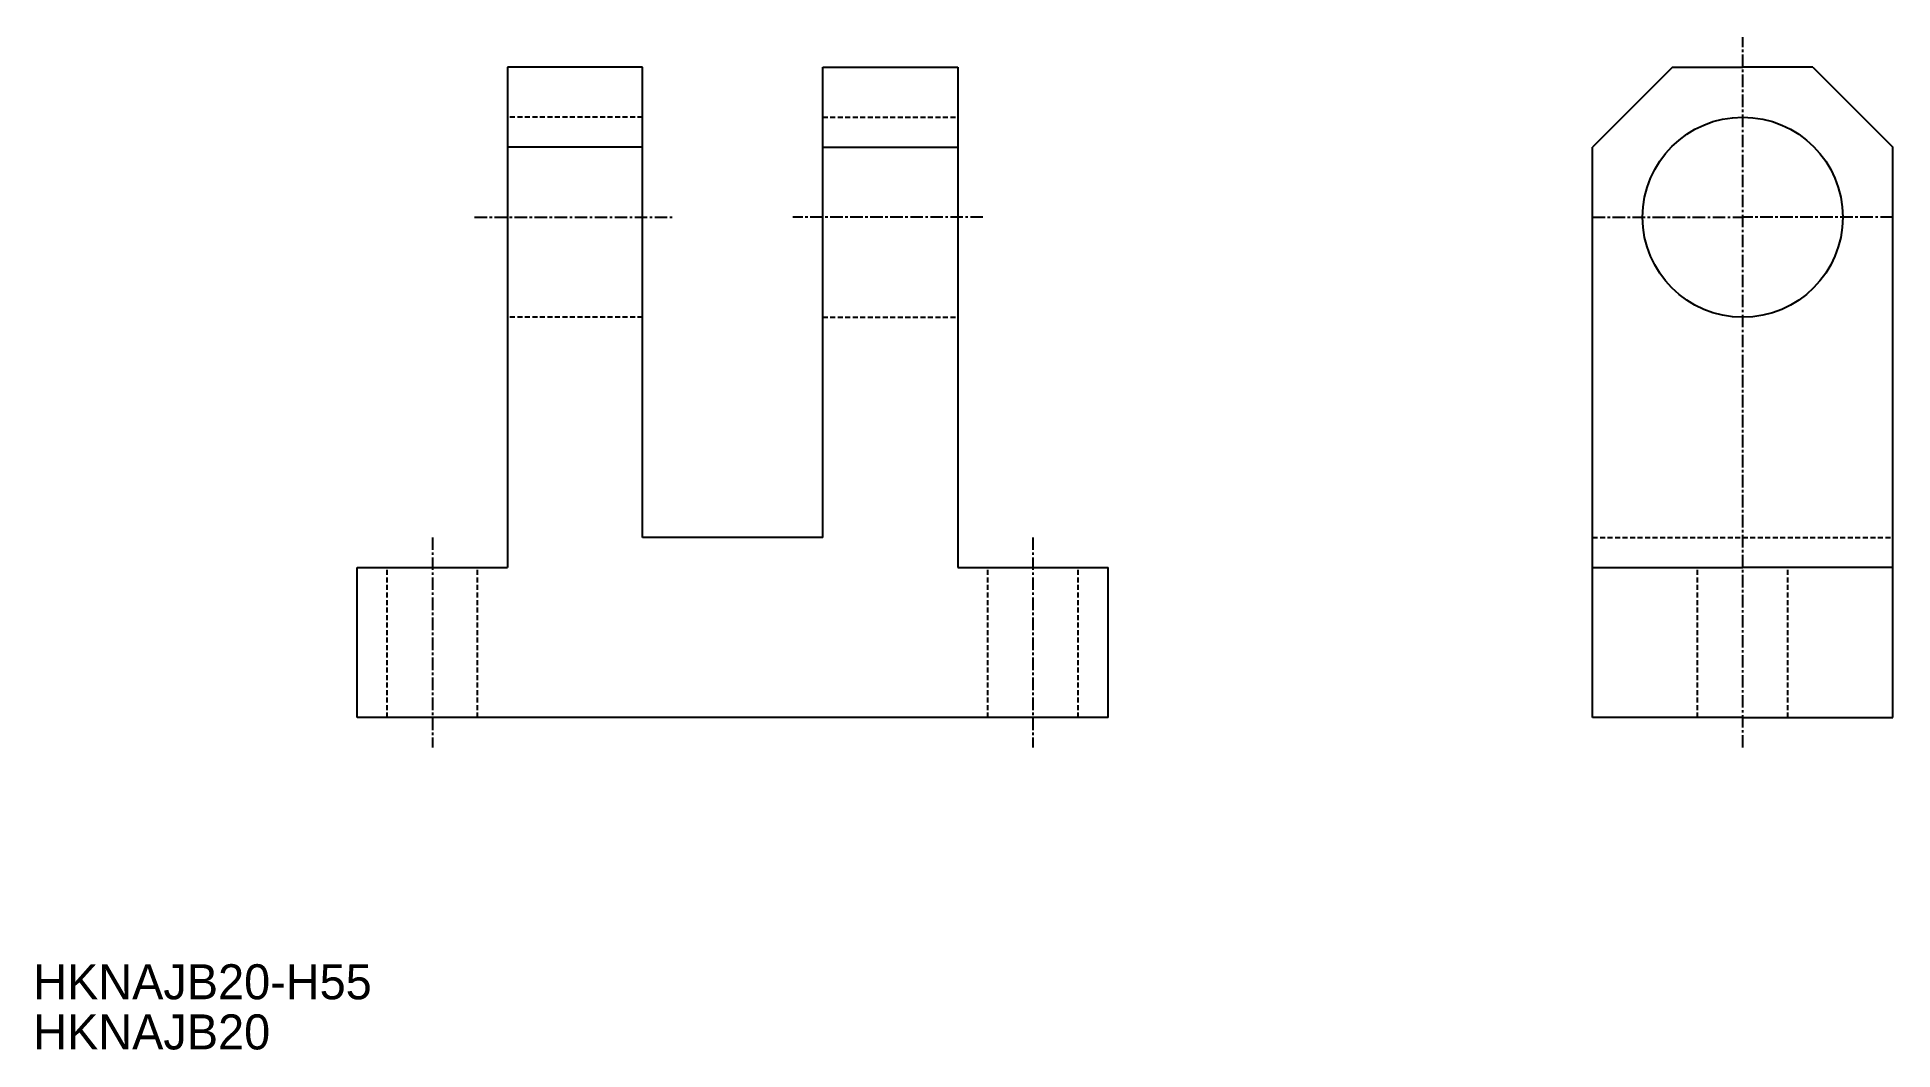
# Model space of a CAD drawing. Extents: x 1 to 186, y 1 to 102.
import ezdxf

# ---------------------------------------------------------------- set-up
doc = ezdxf.new("R2010")
doc.units = 0
doc.linetypes.add('CENTER', pattern=[2, 1.25, -0.25, 0.25, -0.25])
doc.linetypes.add('DASHED', pattern=[0.75, 0.5, -0.25])
doc.layers.get('0').update_dxf_attribs({"linetype": 'CONTINUOUS'})
doc.layers.add('CENTER', color=1, linetype='CENTER')

msp = doc.modelspace()

# ---------------------------------------------------------------- linework, layer by layer
at = {"color": 7, "linetype": 'CONTINUOUS'}
for p, q in [((47.82, 99.33), (47.82, 49.33)), ((61.32, 99.33), (47.82, 99.33)), ((61.32, 52.33), (61.32, 99.33)), ((79.32, 52.33), (79.32, 99.33)), ((79.32, 99.33), (92.82, 99.33)), ((92.82, 99.33), (92.82, 49.33)), ((164.22, 99.33), (156.22, 91.33)), ((164.22, 99.33), (171.22, 99.33)), ((178.22, 99.33), (171.22, 99.33)), ((178.22, 99.33), (186.22, 91.33)), ((61.32, 91.33), (47.82, 91.33)), ((79.32, 91.33), (92.82, 91.33)), ((156.22, 34.33), (156.22, 91.33)), ((186.22, 34.33), (186.22, 91.33)), ((79.32, 52.33), (61.32, 52.33)), ((32.82, 34.33), (32.82, 49.33)), ((32.82, 49.33), (47.82, 49.33)), ((92.82, 49.33), (107.82, 49.33)), ((107.82, 34.33), (107.82, 49.33)), ((156.22, 49.33), (171.22, 49.33)), ((186.22, 49.33), (171.22, 49.33)), ((107.82, 34.33), (32.82, 34.33)), ((171.22, 34.33), (156.22, 34.33)), ((171.22, 34.33), (186.22, 34.33))]:
    msp.add_line(p, q, dxfattribs=at)
at = {"color": 3, "linetype": 'DASHED'}
for p, q in [((61.32, 94.33), (47.82, 94.33)), ((79.32, 94.33), (92.82, 94.33)), ((61.32, 74.33), (47.82, 74.33)), ((79.32, 74.33), (92.82, 74.33)), ((156.22, 52.33), (186.22, 52.33)), ((35.82, 34.33), (35.82, 49.33)), ((44.82, 34.33), (44.82, 49.33)), ((95.82, 34.33), (95.82, 49.33)), ((104.82, 34.33), (104.82, 49.33)), ((166.72, 34.33), (166.72, 49.33)), ((175.72, 34.33), (175.72, 49.33))]:
    msp.add_line(p, q, dxfattribs=at)
at = {"color": 7, "linetype": 'CONTINUOUS'}
msp.add_circle((171.22, 84.33), 10, dxfattribs=at)
at = {"layer": 'CENTER', "color": 1, "linetype": 'CENTER'}
for p, q in [((171.22, 31.33), (171.22, 102.33)), ((44.54, 84.33), (64.32, 84.33)), ((95.32, 84.33), (76.32, 84.33)), ((156.22, 84.33), (171.22, 84.33)), ((186.22, 84.33), (171.22, 84.33)), ((40.32, 52.33), (40.32, 31.33)), ((100.32, 52.33), (100.32, 31.33))]:
    msp.add_line(p, q, dxfattribs=at)

# ---------------------------------------------------------------- texts
at = {"color": 7, "linetype": 'CONTINUOUS'}
for s, p in [('HKNAJB20-H55', (0.45, 6.18)), ('HKNAJB20', (0.45, 1.17))]:
    msp.add_text(s, height=3.5, dxfattribs=at).set_placement(p)

doc.saveas('drawing.dxf')
